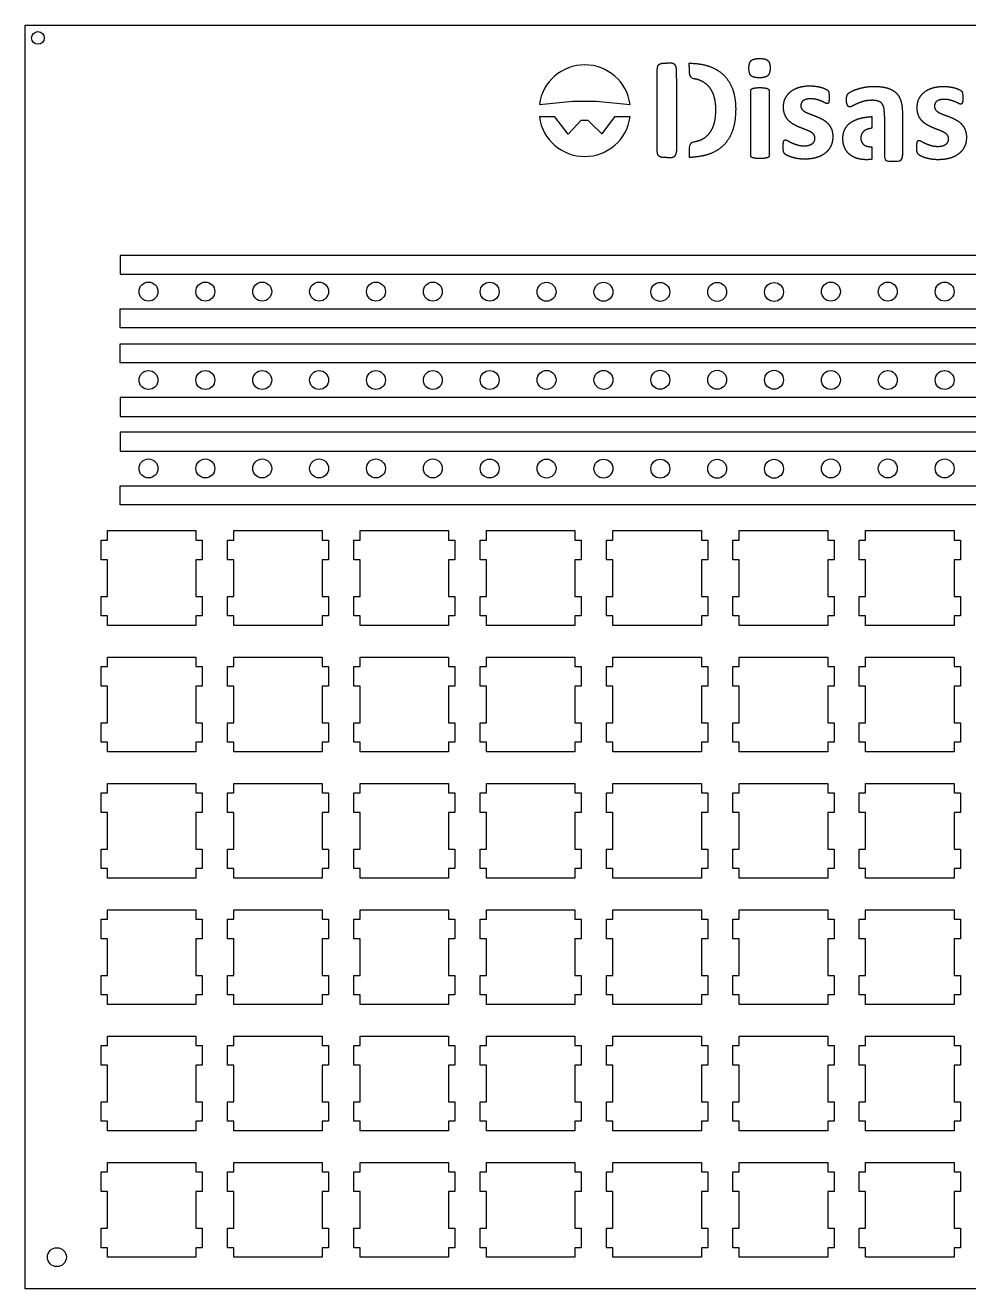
# Model space of a CAD drawing. Header units: millimetres. Extents: x 0 to 300, y 0 to 200.
# Drawn here: x 0 to 149.3, y 0 to 200 of the extents above; entities that cross this region are included whole.
import ezdxf

# ---------------------------------------------------------------- set-up
doc = ezdxf.new("R2010")
doc.units = ezdxf.units.MM
doc.layers.get('0').update_dxf_attribs({"linetype": 'CONTINUOUS'})

msp = doc.modelspace()

# ---------------------------------------------------------------- linework, layer by layer
for p, q in [((100.93, 194), (101.54, 194)), ((102.15, 194), (101.54, 194)), ((100.03, 180.03), (100.03, 193.04)), ((103.05, 191.63), (103.05, 193.04)), ((105.05, 193.98), (105.58, 193.98)), ((105.05, 193.48), (105.05, 193.98)), ((105.05, 193.48), (105.05, 192.51)), ((103.05, 191.63), (103.05, 181.47)), ((114.81, 179.37), (114.81, 189.64)), ((117.72, 189.64), (117.72, 179.37)), ((135.96, 185.57), (135.96, 186.19)), ((138.81, 186.26), (138.81, 179.34)), ((133.96, 185.57), (133.96, 183.7)), ((134.95, 185.57), (134.95, 185.57)), ((135.96, 185.57), (135.96, 179.48)), ((103.05, 181.47), (103.05, 180.03)), ((105.05, 180.58), (105.05, 179.61)), ((133.96, 180.78), (133.96, 178.78)), ((101.54, 179.07), (100.93, 179.07)), ((101.54, 179.07), (102.15, 179.07)), ((105.05, 179.61), (105.05, 179.1)), ((105.05, 179.1), (105.59, 179.11)), ((135.96, 179.48), (135.96, 179.18)), ((136.66, 178.48), (138.11, 178.48)), ((138.81, 179.18), (138.81, 179.48))]:
    msp.add_line(p, q)
for points in [[(0, 200), (300, 200), (300, 0), (0, 0)], [(15, 163.58), (15, 160.58), (285, 160.58), (285, 163.58)], [(285, 152.09), (15, 152.09), (15, 155.09), (285, 155.09)], [(285, 149.59), (285, 146.59), (15, 146.59), (15, 149.59)], [(15, 138.09), (285, 138.09), (285, 141.09), (15, 141.09)], [(15, 135.59), (15, 132.59), (285, 132.59), (285, 135.59)], [(15, 124.1), (15, 127.1), (285, 127.1), (285, 124.1)], [(28, 106.5), (27, 106.5), (27, 105), (13, 105), (13, 106.5), (12, 106.5), (12, 109.6), (13, 109.6), (13, 115.4), (12, 115.4), (12, 118.5), (13, 118.5), (13, 120), (27, 120), (27, 118.5), (28, 118.5), (28, 115.4), (27, 115.4), (27, 109.6), (28, 109.6)], [(47, 109.6), (48, 109.6), (48, 106.5), (47, 106.5), (47, 105), (33, 105), (33, 106.5), (32, 106.5), (32, 109.6), (33, 109.6), (33, 115.4), (32, 115.4), (32, 118.5), (33, 118.5), (33, 120), (47, 120), (47, 118.5), (48, 118.5), (48, 115.4), (47, 115.4)], [(53, 118.5), (53, 120), (67, 120), (67, 118.5), (68, 118.5), (68, 115.4), (67, 115.4), (67, 109.6), (68, 109.6), (68, 106.5), (67, 106.5), (67, 105), (53, 105), (53, 106.5), (52, 106.5), (52, 109.6), (53, 109.6), (53, 115.4), (52, 115.4), (52, 118.5)], [(72, 109.6), (73, 109.6), (73, 115.4), (72, 115.4), (72, 118.5), (73, 118.5), (73, 120), (87, 120), (87, 118.5), (88, 118.5), (88, 115.4), (87, 115.4), (87, 109.6), (88, 109.6), (88, 106.5), (87, 106.5), (87, 105), (73, 105), (73, 106.5), (72, 106.5)], [(93, 118.5), (93, 120), (107, 120), (107, 118.5), (108, 118.5), (108, 115.4), (107, 115.4), (107, 109.6), (108, 109.6), (108, 106.5), (107, 106.5), (107, 105), (93, 105), (93, 106.5), (92, 106.5), (92, 109.6), (93, 109.6), (93, 115.4), (92, 115.4), (92, 118.5)], [(127, 106.5), (127, 105), (113, 105), (113, 106.5), (112, 106.5), (112, 109.6), (113, 109.6), (113, 115.4), (112, 115.4), (112, 118.5), (113, 118.5), (113, 120), (127, 120), (127, 118.5), (128, 118.5), (128, 115.4), (127, 115.4), (127, 109.6), (128, 109.6), (128, 106.5)], [(133, 118.5), (133, 120), (147, 120), (147, 118.5), (148, 118.5), (148, 115.4), (147, 115.4), (147, 109.6), (148, 109.6), (148, 106.5), (147, 106.5), (147, 105), (133, 105), (133, 106.5), (132, 106.5), (132, 109.6), (133, 109.6), (133, 115.4), (132, 115.4), (132, 118.5)], [(12, 95.4), (12, 98.5), (13, 98.5), (13, 100), (27, 100), (27, 98.5), (28, 98.5), (28, 95.4), (27, 95.4), (27, 89.6), (28, 89.6), (28, 86.5), (27, 86.5), (27, 85), (13, 85), (13, 86.5), (12, 86.5), (12, 89.6), (13, 89.6), (13, 95.4)], [(33, 100), (47, 100), (47, 98.5), (48, 98.5), (48, 95.4), (47, 95.4), (47, 89.6), (48, 89.6), (48, 86.5), (47, 86.5), (47, 85), (33, 85), (33, 86.5), (32, 86.5), (32, 89.6), (33, 89.6), (33, 95.4), (32, 95.4), (32, 98.5), (33, 98.5)], [(52, 98.5), (53, 98.5), (53, 100), (67, 100), (67, 98.5), (68, 98.5), (68, 95.4), (67, 95.4), (67, 89.6), (68, 89.6), (68, 86.5), (67, 86.5), (67, 85), (53, 85), (53, 86.5), (52, 86.5), (52, 89.6), (53, 89.6), (53, 95.4), (52, 95.4)], [(88, 86.5), (87, 86.5), (87, 85), (73, 85), (73, 86.5), (72, 86.5), (72, 89.6), (73, 89.6), (73, 95.4), (72, 95.4), (72, 98.5), (73, 98.5), (73, 100), (87, 100), (87, 98.5), (88, 98.5), (88, 95.4), (87, 95.4), (87, 89.6), (88, 89.6)], [(93, 85), (93, 86.5), (92, 86.5), (92, 89.6), (93, 89.6), (93, 95.4), (92, 95.4), (92, 98.5), (93, 98.5), (93, 100), (107, 100), (107, 98.5), (108, 98.5), (108, 95.4), (107, 95.4), (107, 89.6), (108, 89.6), (108, 86.5), (107, 86.5), (107, 85)], [(113, 95.4), (112, 95.4), (112, 98.5), (113, 98.5), (113, 100), (127, 100), (127, 98.5), (128, 98.5), (128, 95.4), (127, 95.4), (127, 89.6), (128, 89.6), (128, 86.5), (127, 86.5), (127, 85), (113, 85), (113, 86.5), (112, 86.5), (112, 89.6), (113, 89.6)], [(147, 100), (147, 98.5), (148, 98.5), (148, 95.4), (147, 95.4), (147, 89.6), (148, 89.6), (148, 86.5), (147, 86.5), (147, 85), (133, 85), (133, 86.5), (132, 86.5), (132, 89.6), (133, 89.6), (133, 95.4), (132, 95.4), (132, 98.5), (133, 98.5), (133, 100)], [(12, 66.5), (12, 69.6), (13, 69.6), (13, 75.4), (12, 75.4), (12, 78.5), (13, 78.5), (13, 80), (27, 80), (27, 78.5), (28, 78.5), (28, 75.4), (27, 75.4), (27, 69.6), (28, 69.6), (28, 66.5), (27, 66.5), (27, 65), (13, 65), (13, 66.5)], [(48, 75.4), (47, 75.4), (47, 69.6), (48, 69.6), (48, 66.5), (47, 66.5), (47, 65), (33, 65), (33, 66.5), (32, 66.5), (32, 69.6), (33, 69.6), (33, 75.4), (32, 75.4), (32, 78.5), (33, 78.5), (33, 80), (47, 80), (47, 78.5), (48, 78.5)], [(53, 65), (53, 66.5), (52, 66.5), (52, 69.6), (53, 69.6), (53, 75.4), (52, 75.4), (52, 78.5), (53, 78.5), (53, 80), (67, 80), (67, 78.5), (68, 78.5), (68, 75.4), (67, 75.4), (67, 69.6), (68, 69.6), (68, 66.5), (67, 66.5), (67, 65)], [(72, 75.4), (72, 78.5), (73, 78.5), (73, 80), (87, 80), (87, 78.5), (88, 78.5), (88, 75.4), (87, 75.4), (87, 69.6), (88, 69.6), (88, 66.5), (87, 66.5), (87, 65), (73, 65), (73, 66.5), (72, 66.5), (72, 69.6), (73, 69.6), (73, 75.4)], [(93, 69.6), (93, 75.4), (92, 75.4), (92, 78.5), (93, 78.5), (93, 80), (107, 80), (107, 78.5), (108, 78.5), (108, 75.4), (107, 75.4), (107, 69.6), (108, 69.6), (108, 66.5), (107, 66.5), (107, 65), (93, 65), (93, 66.5), (92, 66.5), (92, 69.6)], [(112, 69.6), (113, 69.6), (113, 75.4), (112, 75.4), (112, 78.5), (113, 78.5), (113, 80), (127, 80), (127, 78.5), (128, 78.5), (128, 75.4), (127, 75.4), (127, 69.6), (128, 69.6), (128, 66.5), (127, 66.5), (127, 65), (113, 65), (113, 66.5), (112, 66.5)], [(148, 66.5), (147, 66.5), (147, 65), (133, 65), (133, 66.5), (132, 66.5), (132, 69.6), (133, 69.6), (133, 75.4), (132, 75.4), (132, 78.5), (133, 78.5), (133, 80), (147, 80), (147, 78.5), (148, 78.5), (148, 75.4), (147, 75.4), (147, 69.6), (148, 69.6)], [(13, 46.5), (12, 46.5), (12, 49.6), (13, 49.6), (13, 55.4), (12, 55.4), (12, 58.5), (13, 58.5), (13, 60), (27, 60), (27, 58.5), (28, 58.5), (28, 55.4), (27, 55.4), (27, 49.6), (28, 49.6), (28, 46.5), (27, 46.5), (27, 45), (13, 45)], [(33, 58.5), (33, 60), (47, 60), (47, 58.5), (48, 58.5), (48, 55.4), (47, 55.4), (47, 49.6), (48, 49.6), (48, 46.5), (47, 46.5), (47, 45), (33, 45), (33, 46.5), (32, 46.5), (32, 49.6), (33, 49.6), (33, 55.4), (32, 55.4), (32, 58.5)], [(53, 46.5), (52, 46.5), (52, 49.6), (53, 49.6), (53, 55.4), (52, 55.4), (52, 58.5), (53, 58.5), (53, 60), (67, 60), (67, 58.5), (68, 58.5), (68, 55.4), (67, 55.4), (67, 49.6), (68, 49.6), (68, 46.5), (67, 46.5), (67, 45), (53, 45)], [(87, 58.5), (88, 58.5), (88, 55.4), (87, 55.4), (87, 49.6), (88, 49.6), (88, 46.5), (87, 46.5), (87, 45), (73, 45), (73, 46.5), (72, 46.5), (72, 49.6), (73, 49.6), (73, 55.4), (72, 55.4), (72, 58.5), (73, 58.5), (73, 60), (87, 60)], [(92, 58.5), (93, 58.5), (93, 60), (107, 60), (107, 58.5), (108, 58.5), (108, 55.4), (107, 55.4), (107, 49.6), (108, 49.6), (108, 46.5), (107, 46.5), (107, 45), (93, 45), (93, 46.5), (92, 46.5), (92, 49.6), (93, 49.6), (93, 55.4), (92, 55.4)], [(113, 45), (113, 46.5), (112, 46.5), (112, 49.6), (113, 49.6), (113, 55.4), (112, 55.4), (112, 58.5), (113, 58.5), (113, 60), (127, 60), (127, 58.5), (128, 58.5), (128, 55.4), (127, 55.4), (127, 49.6), (128, 49.6), (128, 46.5), (127, 46.5), (127, 45)], [(132, 58.5), (133, 58.5), (133, 60), (147, 60), (147, 58.5), (148, 58.5), (148, 55.4), (147, 55.4), (147, 49.6), (148, 49.6), (148, 46.5), (147, 46.5), (147, 45), (133, 45), (133, 46.5), (132, 46.5), (132, 49.6), (133, 49.6), (133, 55.4), (132, 55.4)], [(28, 29.6), (28, 26.5), (27, 26.5), (27, 25), (13, 25), (13, 26.5), (12, 26.5), (12, 29.6), (13, 29.6), (13, 35.4), (12, 35.4), (12, 38.5), (13, 38.5), (13, 40), (27, 40), (27, 38.5), (28, 38.5), (28, 35.4), (27, 35.4), (27, 29.6)], [(47, 35.4), (47, 29.6), (48, 29.6), (48, 26.5), (47, 26.5), (47, 25), (33, 25), (33, 26.5), (32, 26.5), (32, 29.6), (33, 29.6), (33, 35.4), (32, 35.4), (32, 38.5), (33, 38.5), (33, 40), (47, 40), (47, 38.5), (48, 38.5), (48, 35.4)], [(53, 40), (67, 40), (67, 38.5), (68, 38.5), (68, 35.4), (67, 35.4), (67, 29.6), (68, 29.6), (68, 26.5), (67, 26.5), (67, 25), (53, 25), (53, 26.5), (52, 26.5), (52, 29.6), (53, 29.6), (53, 35.4), (52, 35.4), (52, 38.5), (53, 38.5)], [(88, 38.5), (88, 35.4), (87, 35.4), (87, 29.6), (88, 29.6), (88, 26.5), (87, 26.5), (87, 25), (73, 25), (73, 26.5), (72, 26.5), (72, 29.6), (73, 29.6), (73, 35.4), (72, 35.4), (72, 38.5), (73, 38.5), (73, 40), (87, 40), (87, 38.5)], [(92, 38.5), (93, 38.5), (93, 40), (107, 40), (107, 38.5), (108, 38.5), (108, 35.4), (107, 35.4), (107, 29.6), (108, 29.6), (108, 26.5), (107, 26.5), (107, 25), (93, 25), (93, 26.5), (92, 26.5), (92, 29.6), (93, 29.6), (93, 35.4), (92, 35.4)], [(127, 38.5), (128, 38.5), (128, 35.4), (127, 35.4), (127, 29.6), (128, 29.6), (128, 26.5), (127, 26.5), (127, 25), (113, 25), (113, 26.5), (112, 26.5), (112, 29.6), (113, 29.6), (113, 35.4), (112, 35.4), (112, 38.5), (113, 38.5), (113, 40), (127, 40)], [(132, 26.5), (132, 29.6), (133, 29.6), (133, 35.4), (132, 35.4), (132, 38.5), (133, 38.5), (133, 40), (147, 40), (147, 38.5), (148, 38.5), (148, 35.4), (147, 35.4), (147, 29.6), (148, 29.6), (148, 26.5), (147, 26.5), (147, 25), (133, 25), (133, 26.5)], [(27, 6.5), (27, 5), (13, 5), (13, 6.5), (12, 6.5), (12, 9.6), (13, 9.6), (13, 15.4), (12, 15.4), (12, 18.5), (13, 18.5), (13, 20), (27, 20), (27, 18.5), (28, 18.5), (28, 15.4), (27, 15.4), (27, 9.6), (28, 9.6), (28, 6.5)], [(48, 6.5), (47, 6.5), (47, 5), (33, 5), (33, 6.5), (32, 6.5), (32, 9.6), (33, 9.6), (33, 15.4), (32, 15.4), (32, 18.5), (33, 18.5), (33, 20), (47, 20), (47, 18.5), (48, 18.5), (48, 15.4), (47, 15.4), (47, 9.6), (48, 9.6)], [(52, 6.5), (52, 9.6), (53, 9.6), (53, 15.4), (52, 15.4), (52, 18.5), (53, 18.5), (53, 20), (67, 20), (67, 18.5), (68, 18.5), (68, 15.4), (67, 15.4), (67, 9.6), (68, 9.6), (68, 6.5), (67, 6.5), (67, 5), (53, 5), (53, 6.5)], [(73, 20), (87, 20), (87, 18.5), (88, 18.5), (88, 15.4), (87, 15.4), (87, 9.6), (88, 9.6), (88, 6.5), (87, 6.5), (87, 5), (73, 5), (73, 6.5), (72, 6.5), (72, 9.6), (73, 9.6), (73, 15.4), (72, 15.4), (72, 18.5), (73, 18.5)], [(93, 6.5), (92, 6.5), (92, 9.6), (93, 9.6), (93, 15.4), (92, 15.4), (92, 18.5), (93, 18.5), (93, 20), (107, 20), (107, 18.5), (108, 18.5), (108, 15.4), (107, 15.4), (107, 9.6), (108, 9.6), (108, 6.5), (107, 6.5), (107, 5), (93, 5)], [(127, 20), (127, 18.5), (128, 18.5), (128, 15.4), (127, 15.4), (127, 9.6), (128, 9.6), (128, 6.5), (127, 6.5), (127, 5), (113, 5), (113, 6.5), (112, 6.5), (112, 9.6), (113, 9.6), (113, 15.4), (112, 15.4), (112, 18.5), (113, 18.5), (113, 20)], [(132, 6.5), (132, 9.6), (133, 9.6), (133, 15.4), (132, 15.4), (132, 18.5), (133, 18.5), (133, 20), (147, 20), (147, 18.5), (148, 18.5), (148, 15.4), (147, 15.4), (147, 9.6), (148, 9.6), (148, 6.5), (147, 6.5), (147, 5), (133, 5), (133, 6.5)]]:
    msp.add_lwpolyline(points, close=True)
for points in [[(95.72, 187.48, 0.87068), (81.36, 187.48), (86.64, 187.98), (90.43, 187.98)], [(85.91, 182.74), (83.81, 185.48), (81.36, 185.48, 0.87068), (95.72, 185.48), (93.27, 185.48), (91.24, 182.84), (89.66, 184.34), (89.07, 184.9), (87.95, 184.9), (87.42, 184.34)]]:
    msp.add_lwpolyline(points, format="xyb", close=True)
for centre, radius in [((2, 198), 1), ((19.5, 157.84), 1.5), ((28.5, 157.84), 1.5), ((37.5, 157.84), 1.5), ((46.5, 157.84), 1.5), ((55.5, 157.84), 1.5), ((64.5, 157.84), 1.5), ((73.5, 157.83), 1.5), ((82.5, 157.82), 1.5), ((91.5, 157.81), 1.5), ((100.5, 157.8), 1.5), ((109.5, 157.79), 1.5), ((118.5, 157.78), 1.5), ((127.5, 157.84), 1.5), ((136.5, 157.84), 1.5), ((145.5, 157.84), 1.5), ((19.5, 143.84), 1.5), ((28.5, 143.84), 1.5), ((37.5, 143.84), 1.5), ((46.5, 143.84), 1.5), ((55.5, 143.84), 1.5), ((64.5, 143.84), 1.5), ((73.5, 143.85), 1.5), ((82.5, 143.86), 1.5), ((91.5, 143.87), 1.5), ((100.5, 143.88), 1.5), ((109.5, 143.89), 1.5), ((118.5, 143.89), 1.5), ((127.5, 143.84), 1.5), ((136.5, 143.84), 1.5), ((145.5, 143.84), 1.5), ((19.5, 129.85), 1.5), ((28.5, 129.85), 1.5), ((37.5, 129.85), 1.5), ((46.5, 129.85), 1.5), ((55.5, 129.85), 1.5), ((64.5, 129.85), 1.5), ((73.5, 129.84), 1.5), ((82.5, 129.83), 1.5), ((91.5, 129.82), 1.5), ((100.5, 129.81), 1.5), ((109.5, 129.8), 1.5), ((118.5, 129.79), 1.5), ((127.5, 129.85), 1.5), ((136.5, 129.85), 1.5), ((145.5, 129.85), 1.5), ((5, 5), 1.5)]:
    msp.add_circle(centre, radius)
for centre, radius, start, end in [((106.05, 192.51), 1, 180, 260.2178), ((106.05, 180.58), 1, 99.7601, 180), ((136.66, 179.18), 0.7, 180, 270), ((138.11, 179.18), 0.7, -90, 0)]:
    msp.add_arc(centre, radius, start, end)
for points in [[(100.29, 193.78), (100.55, 194), (100.93, 194)], [(102.79, 193.78), (102.53, 194), (102.15, 194)], [(114.53, 193.18), (114.53, 194.06), (114.88, 194.4)], [(114.88, 194.4), (115.24, 194.74), (116.22, 194.74)], [(116.22, 194.74), (117.19, 194.74), (117.53, 194.41)], [(117.53, 194.41), (117.88, 194.08), (117.88, 193.24)], [(100.03, 193.04), (100.03, 193.55), (100.29, 193.78)], [(103.05, 193.04), (103.05, 193.55), (102.79, 193.78)], [(105.58, 193.98), (107.05, 193.9), (108.15, 193.54)], [(108.15, 193.54), (109.54, 193.07), (110.49, 192.15)], [(110.49, 192.15), (111.44, 191.23), (111.94, 189.88)], [(114.87, 192.02), (114.53, 192.34), (114.53, 193.18)], [(116.19, 191.69), (115.21, 191.69), (114.87, 192.02)], [(117.52, 192.03), (117.16, 191.69), (116.19, 191.69)], [(117.88, 193.24), (117.88, 192.36), (117.52, 192.03)], [(106.84, 191.25), (106.43, 191.43), (105.88, 191.53)], [(108.25, 190.21), (107.7, 190.88), (106.84, 191.25)], [(109.05, 188.63), (108.8, 189.54), (108.25, 190.21)], [(115.11, 190), (115.28, 190.06), (115.56, 190.09)], [(115.56, 190.09), (115.83, 190.13), (116.26, 190.13)], [(116.26, 190.13), (116.69, 190.13), (116.97, 190.09)], [(116.97, 190.09), (117.24, 190.06), (117.41, 190)], [(121.12, 189.49), (121.66, 189.93), (122.44, 190.17)], [(122.44, 190.17), (123.22, 190.41), (124.19, 190.41)], [(124.19, 190.41), (124.68, 190.41), (125.13, 190.34)], [(125.13, 190.34), (125.59, 190.28), (125.96, 190.17)], [(125.96, 190.17), (126.33, 190.07), (126.58, 189.95)], [(131.76, 189.93), (132.3, 190.1), (132.94, 190.21)], [(132.94, 190.21), (133.58, 190.32), (134.26, 190.32)], [(134.26, 190.32), (135.47, 190.32), (136.33, 190.09)], [(136.33, 190.09), (137.19, 189.85), (137.75, 189.36)], [(142.27, 189.4), (142.81, 189.84), (143.59, 190.08)], [(143.59, 190.08), (144.37, 190.32), (145.34, 190.32)], [(145.34, 190.32), (145.82, 190.32), (146.28, 190.25)], [(146.28, 190.25), (146.73, 190.19), (147.1, 190.08)], [(147.1, 190.08), (147.47, 189.98), (147.73, 189.86)], [(109.29, 186.65), (109.29, 187.71), (109.05, 188.63)], [(111.94, 189.88), (112.43, 188.53), (112.43, 186.76)], [(114.81, 189.64), (114.81, 189.76), (114.88, 189.85)], [(114.88, 189.85), (114.95, 189.93), (115.11, 190)], [(117.41, 190), (117.58, 189.93), (117.65, 189.85)], [(117.65, 189.85), (117.72, 189.76), (117.72, 189.64)], [(120, 187.08), (120, 187.82), (120.29, 188.44)], [(120.29, 188.44), (120.58, 189.05), (121.12, 189.49)], [(123.11, 188.05), (122.92, 187.9), (122.83, 187.7)], [(123.58, 188.28), (123.29, 188.2), (123.11, 188.05)], [(124.26, 188.36), (123.87, 188.36), (123.58, 188.28)], [(125.25, 188.24), (124.81, 188.36), (124.26, 188.36)], [(126.01, 187.98), (125.68, 188.12), (125.25, 188.24)], [(126.58, 189.95), (126.83, 189.83), (126.94, 189.74)], [(126.94, 189.74), (127.05, 189.65), (127.1, 189.57)], [(127.1, 189.57), (127.14, 189.48), (127.17, 189.36)], [(127.21, 188.11), (127.19, 187.91), (127.15, 187.79)], [(127.17, 189.36), (127.19, 189.24), (127.21, 189.06)], [(127.21, 189.06), (127.23, 188.88), (127.23, 188.61)], [(127.23, 188.61), (127.23, 188.3), (127.21, 188.11)], [(129.97, 188.25), (129.97, 188.6), (130.03, 188.81)], [(130, 187.76), (129.97, 187.98), (129.97, 188.25)], [(130.03, 188.81), (130.08, 189.02), (130.25, 189.19)], [(130.25, 189.19), (130.41, 189.35), (130.81, 189.56)], [(130.81, 189.56), (131.22, 189.76), (131.76, 189.93)], [(134.01, 188.12), (133.28, 188.12), (132.71, 187.96)], [(134.94, 188), (134.56, 188.12), (134.01, 188.12)], [(135.54, 187.65), (135.31, 187.89), (134.94, 188)], [(137.75, 189.36), (138.3, 188.87), (138.55, 188.1)], [(138.55, 188.1), (138.81, 187.32), (138.81, 186.26)], [(141.15, 186.99), (141.15, 187.73), (141.44, 188.35)], [(141.44, 188.35), (141.73, 188.96), (142.27, 189.4)], [(144.73, 188.19), (144.44, 188.11), (144.25, 187.96)], [(145.41, 188.27), (145.02, 188.27), (144.73, 188.19)], [(146.39, 188.15), (145.96, 188.27), (145.41, 188.27)], [(147.16, 187.89), (146.83, 188.03), (146.39, 188.15)], [(147.73, 189.86), (147.98, 189.74), (148.09, 189.65)], [(148.09, 189.65), (148.2, 189.56), (148.25, 189.48)], [(148.25, 189.48), (148.29, 189.39), (148.32, 189.27)], [(148.36, 188.02), (148.34, 187.82), (148.3, 187.7)], [(148.32, 189.27), (148.34, 189.15), (148.36, 188.97)], [(148.36, 188.97), (148.37, 188.79), (148.37, 188.52)], [(148.37, 188.52), (148.37, 188.21), (148.36, 188.02)], [(109.01, 184.39), (109.29, 185.36), (109.29, 186.65)], [(112.43, 186.76), (112.43, 184.7), (111.9, 183.24)], [(120.22, 185.83), (120, 186.35), (120, 187.08)], [(122.83, 187.7), (122.74, 187.49), (122.74, 187.26)], [(122.74, 187.26), (122.74, 186.91), (122.96, 186.66)], [(122.96, 186.66), (123.18, 186.42), (123.53, 186.24)], [(123.53, 186.24), (123.89, 186.05), (124.35, 185.89)], [(126.56, 187.72), (126.34, 187.84), (126.01, 187.98)], [(126.88, 187.6), (126.78, 187.6), (126.56, 187.72)], [(127.04, 187.64), (126.97, 187.6), (126.88, 187.6)], [(127.15, 187.79), (127.11, 187.68), (127.04, 187.64)], [(130.1, 187.39), (130.04, 187.54), (130, 187.76)], [(130.26, 187.16), (130.17, 187.24), (130.1, 187.39)], [(130.49, 187.08), (130.36, 187.08), (130.26, 187.16)], [(130.97, 187.24), (130.67, 187.08), (130.49, 187.08)], [(131.7, 187.6), (131.26, 187.4), (130.97, 187.24)], [(132.71, 187.96), (132.14, 187.8), (131.7, 187.6)], [(135.86, 187.04), (135.76, 187.4), (135.54, 187.65)], [(135.96, 186.19), (135.96, 186.68), (135.86, 187.04)], [(141.36, 185.74), (141.15, 186.26), (141.15, 186.99)], [(143.98, 187.61), (143.88, 187.4), (143.88, 187.17)], [(143.88, 187.17), (143.88, 186.82), (144.1, 186.57)], [(144.25, 187.96), (144.07, 187.81), (143.98, 187.61)], [(144.1, 186.57), (144.32, 186.33), (144.68, 186.15)], [(144.68, 186.15), (145.04, 185.96), (145.49, 185.8)], [(147.7, 187.63), (147.48, 187.75), (147.16, 187.89)], [(148.03, 187.51), (147.92, 187.51), (147.7, 187.63)], [(148.19, 187.55), (148.12, 187.51), (148.03, 187.51)], [(148.3, 187.7), (148.26, 187.59), (148.19, 187.55)], [(108.16, 182.77), (108.73, 183.42), (109.01, 184.39)], [(120.78, 184.94), (120.43, 185.31), (120.22, 185.83)], [(121.58, 184.32), (121.13, 184.58), (120.78, 184.94)], [(122.49, 183.87), (122.02, 184.07), (121.58, 184.32)], [(124.35, 185.89), (124.8, 185.73), (125.27, 185.54)], [(125.27, 185.54), (125.74, 185.35), (126.19, 185.09)], [(126.19, 185.09), (126.65, 184.84), (127.01, 184.47)], [(127.01, 184.47), (127.36, 184.1), (127.58, 183.59)], [(129.76, 183.63), (130.11, 184.29), (130.81, 184.72)], [(130.81, 184.72), (131.5, 185.15), (132.54, 185.36)], [(132.54, 185.36), (133.19, 185.49), (133.96, 185.54)], [(141.93, 184.85), (141.58, 185.22), (141.36, 185.74)], [(142.73, 184.23), (142.28, 184.49), (141.93, 184.85)], [(143.64, 183.78), (143.17, 183.98), (142.73, 184.23)], [(145.49, 185.8), (145.95, 185.64), (146.42, 185.45)], [(146.42, 185.45), (146.88, 185.26), (147.34, 185)], [(147.34, 185), (147.8, 184.75), (148.15, 184.38)], [(148.15, 184.38), (148.51, 184.01), (148.73, 183.5)], [(106.73, 181.79), (107.59, 182.12), (108.16, 182.77)], [(111.9, 183.24), (111.36, 181.78), (110.36, 180.86)], [(123.4, 183.51), (122.96, 183.68), (122.49, 183.87)], [(124.2, 183.17), (123.84, 183.35), (123.4, 183.51)], [(124.76, 182.74), (124.55, 182.98), (124.2, 183.17)], [(124.98, 182.14), (124.98, 182.49), (124.76, 182.74)], [(124.86, 181.61), (124.98, 181.84), (124.98, 182.14)], [(127.8, 182.37), (127.8, 181.49), (127.47, 180.83)], [(127.58, 183.59), (127.8, 183.08), (127.8, 182.37)], [(129.4, 182.06), (129.4, 182.96), (129.76, 183.63)], [(129.68, 180.61), (129.4, 181.23), (129.4, 182.06)], [(132.39, 182.83), (132.24, 182.54), (132.24, 182.15)], [(132.24, 182.15), (132.24, 181.51), (132.65, 181.14)], [(132.84, 183.33), (132.53, 183.12), (132.39, 182.83)], [(133.65, 183.64), (133.15, 183.54), (132.84, 183.33)], [(133.96, 183.7), (133.8, 183.67), (133.65, 183.64)], [(144.55, 183.42), (144.1, 183.59), (143.64, 183.78)], [(145.34, 183.08), (144.99, 183.26), (144.55, 183.42)], [(145.91, 182.65), (145.7, 182.89), (145.34, 183.08)], [(146.12, 182.05), (146.12, 182.4), (145.91, 182.65)], [(146.01, 181.52), (146.12, 181.75), (146.12, 182.05)], [(148.95, 182.28), (148.95, 181.4), (148.62, 180.74)], [(148.73, 183.5), (148.95, 182.99), (148.95, 182.28)], [(100.29, 179.3), (100.03, 179.52), (100.03, 180.03)], [(102.79, 179.3), (103.05, 179.52), (103.05, 180.03)], [(105.88, 181.57), (106.35, 181.65), (106.73, 181.79)], [(110.36, 180.86), (109.35, 179.94), (107.92, 179.5)], [(119.94, 180.79), (119.94, 181.13), (119.97, 181.33)], [(120.01, 180.02), (119.94, 180.28), (119.94, 180.79)], [(119.97, 181.33), (119.99, 181.53), (120.04, 181.65)], [(120.21, 179.64), (120.08, 179.76), (120.01, 180.02)], [(120.04, 181.65), (120.08, 181.77), (120.15, 181.81)], [(120.15, 181.81), (120.22, 181.85), (120.33, 181.85)], [(120.33, 181.85), (120.45, 181.85), (120.7, 181.71)], [(120.7, 181.71), (120.95, 181.56), (121.32, 181.39)], [(121.32, 181.39), (121.69, 181.22), (122.18, 181.07)], [(122.18, 181.07), (122.67, 180.92), (123.29, 180.92)], [(123.29, 180.92), (123.68, 180.92), (123.99, 181)], [(123.99, 181), (124.29, 181.08), (124.52, 181.23)], [(124.52, 181.23), (124.74, 181.38), (124.86, 181.61)], [(127.47, 180.83), (127.14, 180.16), (126.54, 179.71)], [(130.46, 179.56), (129.96, 179.99), (129.68, 180.61)], [(132.65, 181.14), (133.06, 180.77), (133.79, 180.77)], [(133.79, 180.77), (133.87, 180.77), (133.96, 180.78)], [(141.09, 180.7), (141.09, 181.04), (141.12, 181.24)], [(141.16, 179.93), (141.09, 180.19), (141.09, 180.7)], [(141.12, 181.24), (141.14, 181.44), (141.18, 181.56)], [(141.18, 181.56), (141.23, 181.68), (141.3, 181.72)], [(141.3, 181.72), (141.37, 181.76), (141.47, 181.76)], [(141.47, 181.76), (141.6, 181.76), (141.85, 181.62)], [(141.85, 181.62), (142.1, 181.47), (142.47, 181.3)], [(142.47, 181.3), (142.83, 181.13), (143.33, 180.98)], [(143.33, 180.98), (143.82, 180.83), (144.44, 180.83)], [(144.44, 180.83), (144.83, 180.83), (145.14, 180.91)], [(145.14, 180.91), (145.44, 180.99), (145.67, 181.14)], [(145.67, 181.14), (145.89, 181.29), (146.01, 181.52)], [(148.62, 180.74), (148.29, 180.07), (147.69, 179.62)], [(100.93, 179.07), (100.55, 179.07), (100.29, 179.3)], [(102.15, 179.07), (102.53, 179.07), (102.79, 179.3)], [(107.92, 179.5), (106.89, 179.2), (105.59, 179.11)], [(114.88, 179.17), (114.81, 179.26), (114.81, 179.37)], [(115.11, 179.03), (114.95, 179.09), (114.88, 179.17)], [(115.56, 178.94), (115.28, 178.97), (115.11, 179.03)], [(116.26, 178.91), (115.83, 178.91), (115.56, 178.94)], [(116.97, 178.94), (116.69, 178.91), (116.26, 178.91)], [(117.41, 179.03), (117.24, 178.97), (116.97, 178.94)], [(117.65, 179.17), (117.58, 179.09), (117.41, 179.03)], [(117.72, 179.37), (117.72, 179.26), (117.65, 179.17)], [(120.61, 179.38), (120.34, 179.52), (120.21, 179.64)], [(121.31, 179.11), (120.89, 179.24), (120.61, 179.38)], [(122.25, 178.89), (121.72, 178.98), (121.31, 179.11)], [(123.35, 178.81), (122.77, 178.81), (122.25, 178.89)], [(125.13, 179.03), (124.31, 178.81), (123.35, 178.81)], [(126.54, 179.71), (125.94, 179.26), (125.13, 179.03)], [(131.65, 178.93), (130.96, 179.14), (130.46, 179.56)], [(133.15, 178.72), (132.33, 178.72), (131.65, 178.93)], [(133.96, 178.78), (133.57, 178.72), (133.15, 178.72)], [(141.36, 179.55), (141.23, 179.67), (141.16, 179.93)], [(141.76, 179.29), (141.48, 179.43), (141.36, 179.55)], [(142.45, 179.02), (142.04, 179.15), (141.76, 179.29)], [(143.39, 178.8), (142.87, 178.89), (142.45, 179.02)], [(144.5, 178.72), (143.92, 178.72), (143.39, 178.8)], [(146.27, 178.94), (145.45, 178.72), (144.5, 178.72)], [(147.69, 179.62), (147.09, 179.17), (146.27, 178.94)]]:
    msp.add_open_spline(points, degree=2)

doc.saveas('drawing.dxf')
